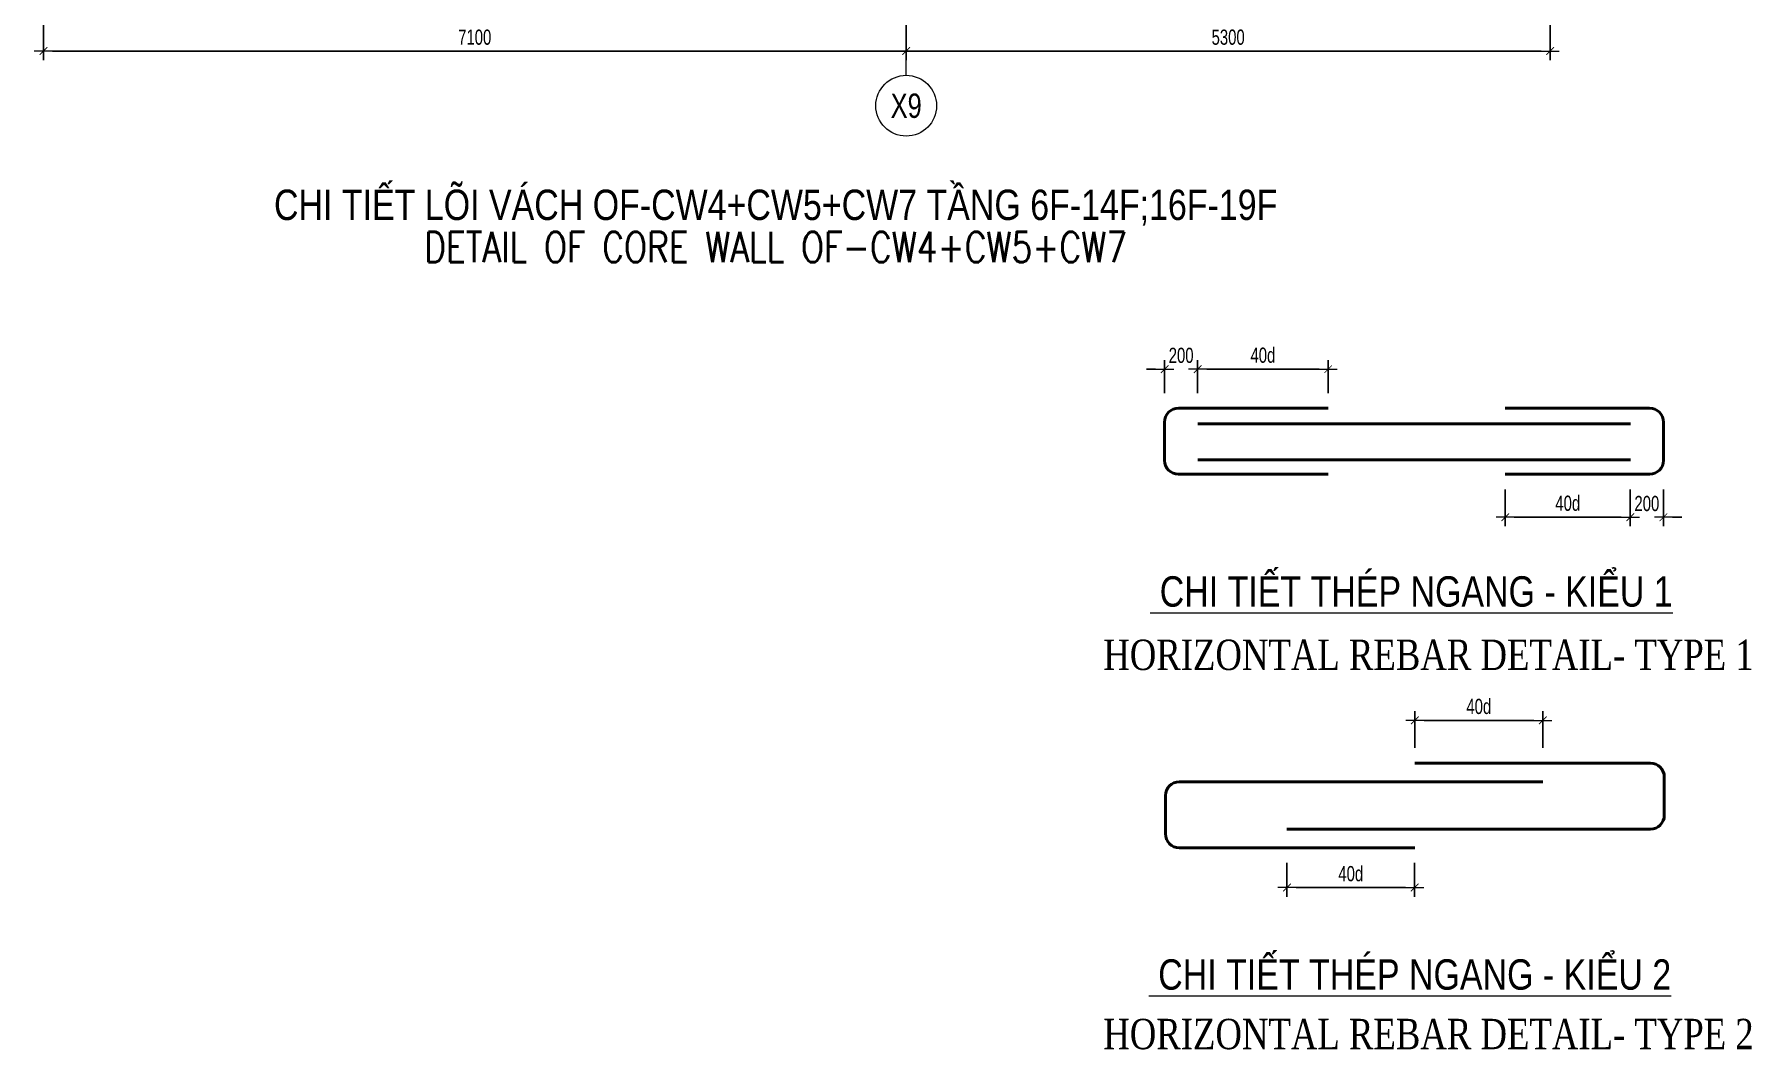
# Model space of a CAD drawing. Header units: millimetres. Extents: x 988833 to 1318015, y -9365 to 47591.
# Drawn here: x 1008808 to 1022943, y -9365 to -1011 of the extents above; entities that cross this region are included whole.
import ezdxf
from ezdxf.enums import TextEntityAlignment as Align

# ---------------------------------------------------------------- set-up
doc = ezdxf.new("R2010")
doc.units = ezdxf.units.MM
doc.header["$MEASUREMENT"] = 0
doc.linetypes.add('OF_Grid_1$0$CENTER2', pattern=[1.125, 0.75, -0.125, 0.125, -0.125])
doc.layers.get('Defpoints').update_dxf_attribs({"color": 151, "lineweight": 9})
for name, color, linetype, lineweight in [('NDC_S_ANNO', 7, 'Continuous', 20), ('NDC_S_DIM', 1, 'Continuous', 15), ('NDC_S_ENG TITLE', 3, 'Continuous', 20), ('NDC_S_TEXT SYMBOL', 7, 'Continuous', 20), ('NDC_S_VN TEXT', 7, 'Continuous', 20), ('NDC_S_VN TITLE', 6, 'Continuous', 35), ('OF_Grid_1$0$NDC_S_AXIS', 5, 'OF_Grid_1$0$CENTER2', 13), ('OF_Grid_1$0$NDC_S_SYMBOL', 1, 'Continuous', 15), ('OF_Grid_1$0$NDC_S_TEXT SYMBOL', 7, 'Continuous', 20)]:
    doc.layers.add(name, color=color, linetype=linetype, lineweight=lineweight)
doc.layers.add('Reinforcement', color=4, linetype='Continuous')
doc.styles.add('ARIAL', font='arial.ttf', dxfattribs={"width": 0.8})
doc.styles.add('NDC_ANNO', font='', dxfattribs={"width": 0.8})
doc.styles.add('NDC_DIM', font='', dxfattribs={"width": 0.75})
doc.styles.add('NDC_EN TXT', font='romans.shx', dxfattribs={"width": 0.8})
doc.styles.add('NDC_VIE TXT', font='arial.ttf', dxfattribs={"width": 0.8})
doc.styles.add('OF_Grid_1$0$NDC_ANNO', font='', dxfattribs={"width": 0.8})
doc.styles.add('VNTIMEH', font='vntimeh.shx', dxfattribs={"width": 0.8, "bigfont": 'vns.shx'})
doc.styles.get('NDC_ANNO').set_extended_font_data('Dotum')
doc.styles.get('NDC_DIM').set_extended_font_data('Dotum')
doc.styles.get('OF_Grid_1$0$NDC_ANNO').set_extended_font_data('Dotum')
doc.dimstyles.new('NDC_dim_50', dxfattribs={"dimscale": 50, "dimtxt": 2.5, "dimasz": 1.5, "dimexe": 1.5, "dimexo": 2.5, "dimgap": 1, "dimtad": 1, "dimdec": 0, "dimzin": 0, "dimdsep": 46, "dimtxsty": 'NDC_DIM', "dimblk": 'DIMMARK', "dimcen": 0.09, "dimdle": 1.2, "dimclrd": 1, "dimclre": 1, "dimclrt": 3, "dimadec": 0, "dimazin": 0, "dimtfac": 1, "dimtdec": 0, "dimtix": 1, "dimtofl": 0, "dimtmove": 0, "dimatfit": 3, "dimfxl": 6, "dimfxlon": 1, "dimtolj": 1, "dimtzin": 0, "dimarcsym": 0})

# ---------------------------------------------------------------- blocks, each defined once
blk = doc.blocks.new('DIMMARK')
at = {"layer": 'NDC_S_DIM', "color": 1}
blk.add_line((-1.5, 0), (1, 0), dxfattribs=at)
at = {"layer": 'NDC_S_DIM', "color": 2, "const_width": 0.1}
blk.add_lwpolyline([(-0.42, -0.42), (0.42, 0.42)], dxfattribs=at)
blk = doc.blocks.new('*D20')
at = {"layer": 'Defpoints', "color": 0, "transparency": 16777216}
for p in [(1019457, -3766), (1018383, -4088), (1019457, -4088)]:
    blk.add_point(p, dxfattribs=at)
at = {"layer": 'NDC_S_DIM', "color": 1, "lineweight": -2, "transparency": 16777216}
for p, q in [((1018383, -3963), (1018383, -3691)), ((1018458, -3766), (1019382, -3766)), ((1019457, -3963), (1019457, -3691))]:
    blk.add_line(p, q, dxfattribs=at)
at = {"layer": 'NDC_S_DIM', "color": 1, "lineweight": -2, "transparency": 16777216, "xscale": 75, "yscale": 75, "zscale": 75, "rotation": 180}
blk.add_blockref('DIMMARK', (1018383, -3766), dxfattribs=at)
at = {"layer": 'NDC_S_DIM', "color": 1, "lineweight": -2, "transparency": 16777216, "xscale": 75, "yscale": 75, "zscale": 75}
blk.add_blockref('DIMMARK', (1019457, -3766), dxfattribs=at)
at = {"layer": 'NDC_S_DIM', "color": 3, "transparency": 16777216, "insert": (1018920, -3652), "char_height": 125, "attachment_point": 5, "style": 'NDC_DIM'}
blk.add_mtext('\\A1;40d', dxfattribs=at)
blk = doc.blocks.new('*D21')
at = {"layer": 'Defpoints', "color": 0, "transparency": 16777216}
for p in [(1020914, -4630), (1021944, -4630), (1021944, -4984)]:
    blk.add_point(p, dxfattribs=at)
at = {"layer": 'NDC_S_DIM', "color": 1, "lineweight": -2, "transparency": 16777216}
for p, q in [((1020914, -4755), (1020914, -5059)), ((1021944, -4755), (1021944, -5059)), ((1020989, -4984), (1021869, -4984))]:
    blk.add_line(p, q, dxfattribs=at)
at = {"layer": 'NDC_S_DIM', "color": 1, "lineweight": -2, "transparency": 16777216, "xscale": 75, "yscale": 75, "zscale": 75, "rotation": 180}
blk.add_blockref('DIMMARK', (1020914, -4984), dxfattribs=at)
at = {"layer": 'NDC_S_DIM', "color": 1, "lineweight": -2, "transparency": 16777216, "xscale": 75, "yscale": 75, "zscale": 75}
blk.add_blockref('DIMMARK', (1021944, -4984), dxfattribs=at)
at = {"layer": 'NDC_S_DIM', "color": 3, "transparency": 16777216, "insert": (1021429, -4870), "char_height": 125, "attachment_point": 5, "style": 'NDC_DIM'}
blk.add_mtext('\\A1;40d', dxfattribs=at)
blk = doc.blocks.new('*D22')
at = {"layer": 'Defpoints', "color": 0, "transparency": 16777216}
for p in [(1021224, -6656), (1020171, -7008), (1021224, -7008)]:
    blk.add_point(p, dxfattribs=at)
at = {"layer": 'NDC_S_DIM', "color": 1, "lineweight": -2, "transparency": 16777216}
for p, q in [((1020171, -6883), (1020171, -6581)), ((1021224, -6883), (1021224, -6581)), ((1020246, -6656), (1021149, -6656))]:
    blk.add_line(p, q, dxfattribs=at)
at = {"layer": 'NDC_S_DIM', "color": 1, "lineweight": -2, "transparency": 16777216, "xscale": 75, "yscale": 75, "zscale": 75, "rotation": 180}
blk.add_blockref('DIMMARK', (1020171, -6656), dxfattribs=at)
at = {"layer": 'NDC_S_DIM', "color": 1, "lineweight": -2, "transparency": 16777216, "xscale": 75, "yscale": 75, "zscale": 75}
blk.add_blockref('DIMMARK', (1021224, -6656), dxfattribs=at)
at = {"layer": 'NDC_S_DIM', "color": 3, "transparency": 16777216, "insert": (1020697, -6542), "char_height": 125, "attachment_point": 5, "style": 'NDC_DIM'}
blk.add_mtext('\\A1;40d', dxfattribs=at)
blk = doc.blocks.new('*D23')
at = {"layer": 'Defpoints', "color": 0, "transparency": 16777216}
for p in [(1019118, -7704), (1020169, -7704), (1020169, -8032)]:
    blk.add_point(p, dxfattribs=at)
at = {"layer": 'NDC_S_DIM', "color": 1, "lineweight": -2, "transparency": 16777216}
for p, q in [((1019118, -7829), (1019118, -8107)), ((1020169, -7829), (1020169, -8107)), ((1019193, -8032), (1020094, -8032))]:
    blk.add_line(p, q, dxfattribs=at)
at = {"layer": 'NDC_S_DIM', "color": 1, "lineweight": -2, "transparency": 16777216, "xscale": 75, "yscale": 75, "zscale": 75, "rotation": 180}
blk.add_blockref('DIMMARK', (1019118, -8032), dxfattribs=at)
at = {"layer": 'NDC_S_DIM', "color": 1, "lineweight": -2, "transparency": 16777216, "xscale": 75, "yscale": 75, "zscale": 75}
blk.add_blockref('DIMMARK', (1020169, -8032), dxfattribs=at)
at = {"layer": 'NDC_S_DIM', "color": 3, "transparency": 16777216, "insert": (1019643, -7918), "char_height": 125, "attachment_point": 5, "style": 'NDC_DIM'}
blk.add_mtext('\\A1;40d', dxfattribs=at)
blk = doc.blocks.new('*D24')
at = {"layer": 'Defpoints', "color": 0, "transparency": 16777216}
for p in [(1018111, -3766), (1018111, -4089), (1018383, -4088)]:
    blk.add_point(p, dxfattribs=at)
at = {"layer": 'NDC_S_DIM', "color": 1, "lineweight": -2, "transparency": 16777216}
for p, q in [((1018036, -3766), (1017961, -3766)), ((1018111, -3964), (1018111, -3691)), ((1018383, -3963), (1018383, -3691)), ((1018458, -3766), (1018533, -3766))]:
    blk.add_line(p, q, dxfattribs=at)
at = {"layer": 'NDC_S_DIM', "color": 1, "lineweight": -2, "transparency": 16777216, "xscale": 75, "yscale": 75, "zscale": 75}
blk.add_blockref('DIMMARK', (1018111, -3766), dxfattribs=at)
at = {"layer": 'NDC_S_DIM', "color": 1, "lineweight": -2, "transparency": 16777216, "xscale": 75, "yscale": 75, "zscale": 75, "rotation": 180}
blk.add_blockref('DIMMARK', (1018383, -3766), dxfattribs=at)
at = {"layer": 'NDC_S_DIM', "color": 3, "transparency": 16777216, "insert": (1018247, -3653), "char_height": 125, "attachment_point": 5, "style": 'NDC_DIM'}
blk.add_mtext('\\A1;200', dxfattribs=at)
blk = doc.blocks.new('*D25')
at = {"layer": 'Defpoints', "color": 0, "transparency": 16777216}
for p in [(1021944, -4630), (1022217, -4630), (1021944, -4984)]:
    blk.add_point(p, dxfattribs=at)
at = {"layer": 'NDC_S_DIM', "color": 1, "lineweight": -2, "transparency": 16777216}
for p, q in [((1021944, -4755), (1021944, -5059)), ((1022217, -4755), (1022217, -5059)), ((1021869, -4984), (1021794, -4984)), ((1022292, -4984), (1022367, -4984))]:
    blk.add_line(p, q, dxfattribs=at)
at = {"layer": 'NDC_S_DIM', "color": 1, "lineweight": -2, "transparency": 16777216, "xscale": 75, "yscale": 75, "zscale": 75}
blk.add_blockref('DIMMARK', (1021944, -4984), dxfattribs=at)
at = {"layer": 'NDC_S_DIM', "color": 1, "lineweight": -2, "transparency": 16777216, "xscale": 75, "yscale": 75, "zscale": 75, "rotation": 180}
blk.add_blockref('DIMMARK', (1022217, -4984), dxfattribs=at)
at = {"layer": 'NDC_S_DIM', "color": 3, "transparency": 16777216, "insert": (1022080, -4872), "char_height": 125, "attachment_point": 5, "style": 'NDC_DIM'}
blk.add_mtext('\\A1;200', dxfattribs=at)
blk = doc.blocks.new('*D303')
at = {"layer": 'Defpoints', "color": 0, "transparency": 16777216}
for p in [(1008883, 486), (1015983, -335), (1008883, -1148)]:
    blk.add_point(p, dxfattribs=at)
at = {"layer": 'NDC_S_DIM', "color": 1, "lineweight": -2, "transparency": 16777216}
for p, q in [((1008883, -848), (1008883, -1223)), ((1015983, -848), (1015983, -1223)), ((1015908, -1148), (1008958, -1148))]:
    blk.add_line(p, q, dxfattribs=at)
at = {"layer": 'NDC_S_DIM', "color": 1, "lineweight": -2, "transparency": 16777216, "xscale": 75, "yscale": 75, "zscale": 75, "rotation": 180}
blk.add_blockref('DIMMARK', (1008883, -1148), dxfattribs=at)
at = {"layer": 'NDC_S_DIM', "color": 1, "lineweight": -2, "transparency": 16777216, "xscale": 75, "yscale": 75, "zscale": 75}
blk.add_blockref('DIMMARK', (1015983, -1148), dxfattribs=at)
at = {"layer": 'NDC_S_DIM', "color": 3, "transparency": 16777216, "insert": (1012433, -1035), "char_height": 125, "attachment_point": 5, "style": 'NDC_DIM'}
blk.add_mtext('\\A1;7100', dxfattribs=at)
blk = doc.blocks.new('*U56')
at = {"layer": 'OF_Grid_1$0$NDC_S_SYMBOL'}
blk.add_line((0, 5), (0, 9), dxfattribs=at)
blk.add_circle((0, 0), 5, dxfattribs=at)
at = {"layer": 'OF_Grid_1$0$NDC_S_TEXT SYMBOL', "color": 7, "style": 'OF_Grid_1$0$NDC_ANNO', "width": 0.8}
blk.add_attdef('GRID', text='', height=4, dxfattribs=at).set_placement((0, 0), align=Align.MIDDLE)
blk = doc.blocks.new('*D344')
at = {"layer": 'Defpoints', "color": 0, "ltscale": 200, "transparency": 16777216}
for p in [(1021284, 486), (1015984, -335), (1021284, -1148)]:
    blk.add_point(p, dxfattribs=at)
at = {"layer": 'NDC_S_DIM', "color": 1, "lineweight": -2, "ltscale": 200, "transparency": 16777216}
for p, q in [((1015984, -848), (1015984, -1223)), ((1021284, -848), (1021284, -1223)), ((1016059, -1148), (1021209, -1148))]:
    blk.add_line(p, q, dxfattribs=at)
at = {"layer": 'NDC_S_DIM', "color": 1, "lineweight": -2, "ltscale": 200, "transparency": 16777216, "xscale": 75, "yscale": 75, "zscale": 75, "rotation": 180}
blk.add_blockref('DIMMARK', (1015984, -1148), dxfattribs=at)
at = {"layer": 'NDC_S_DIM', "color": 1, "lineweight": -2, "ltscale": 200, "transparency": 16777216, "xscale": 75, "yscale": 75, "zscale": 75}
blk.add_blockref('DIMMARK', (1021284, -1148), dxfattribs=at)
at = {"layer": 'NDC_S_DIM', "color": 3, "ltscale": 200, "transparency": 16777216, "insert": (1018634, -1035), "char_height": 125, "attachment_point": 5, "style": 'NDC_DIM'}
blk.add_mtext('\\A1;5300', dxfattribs=at)
blk = doc.blocks.new('Drawing name_symbol')
at = {"layer": 'NDC_S_ENG TITLE', "style": 'NDC_EN TXT', "width": 0.8}
blk.add_attdef('SECTDET1', text='', height=5, dxfattribs=at).set_placement((0, 1.01), align=Align.CENTER)
at = {"layer": 'NDC_S_TEXT SYMBOL', "lineweight": 25, "style": 'NDC_ANNO', "width": 0.8}
blk.add_attdef('SSCALE', text='', height=2.5, dxfattribs=at).set_placement((0, -4), align=Align.CENTER)
at = {"layer": 'NDC_S_VN TITLE', "style": 'NDC_VIE TXT', "width": 0.8}
blk.add_attdef('SECTDET2', text='', height=5, dxfattribs=at).set_placement((0, 7.97), align=Align.CENTER)

msp = doc.modelspace()

# ---------------------------------------------------------------- linework, layer by layer
at = {"layer": 'OF_Grid_1$0$NDC_S_AXIS', "ltscale": 500}
msp.add_line((1015984.2, -1148.1), (1015984.2, 14548.1), dxfattribs=at)
at = {"layer": 'Reinforcement', "lineweight": 50}
for p, q in [((1018383.1, -4216.4), (1021944.2, -4216.4)), ((1018383.1, -4511.8), (1021944.2, -4511.8))]:
    msp.add_line(p, q, dxfattribs=at)
for points in [[(1019456.7, -4087.5), (1018224.3, -4087.5, 0.4142136), (1018110.6, -4201.3), (1018110.6, -4516.6, 0.4142136), (1018224.3, -4630.3), (1019456.7, -4630.3)], [(1020914.3, -4087.5), (1022102.9, -4087.5, -0.4142136), (1022216.7, -4201.3), (1022216.7, -4516.6, -0.4142136), (1022102.9, -4630.3), (1020914.3, -4630.3)], [(1019117.6, -7551), (1022109.9, -7551, 0.4142136), (1022223.7, -7437.2), (1022223.7, -7121.9, 0.4142136), (1022109.9, -7008.2)], [(1022223.7, -7121.9, 0.4142136), (1022109.9, -7008.2), (1020170.6, -7008.2)], [(1021223.7, -7161.5), (1018231.3, -7161.5, 0.4142136), (1018117.6, -7275.3), (1018117.6, -7590.6, 0.4142136), (1018231.3, -7704.3), (1020169.2, -7704.3)]]:
    msp.add_lwpolyline(points, format="xyb", dxfattribs=at)

# ---------------------------------------------------------------- block references
at = {"layer": 'NDC_S_ANNO'}
ref = msp.add_blockref('Drawing name_symbol', (1014909.7, -2937.1), dxfattribs=dict(at, xscale=50, yscale=50, zscale=50))
ref.add_attrib('SECTDET1', 'DETAIL OF CORE WALL OF-CW4+CW5+CW7', dxfattribs={"layer": 'NDC_S_ENG TITLE', "height": 250, "style": 'NDC_EN TXT', "width": 0.8}).set_placement((1014909.7, -2886.5), align=Align.CENTER)
ref.add_attrib('SECTDET2', 'CHI TIẾT LÕI VÁCH OF-CW4+CW5+CW7 TẦNG 6F-14F;16F-19F', dxfattribs={"layer": 'NDC_S_VN TITLE', "height": 250, "style": 'NDC_VIE TXT', "width": 0.8}).set_placement((1014909.7, -2538.6), align=Align.CENTER)
at = {"layer": 'OF_Grid_1$0$NDC_S_AXIS', "xscale": 50, "yscale": 50, "zscale": 50}
msp.add_blockref('*U56', (1015984.2, -1598.1), dxfattribs=at).add_auto_attribs({'GRID': 'X9'})

# ---------------------------------------------------------------- texts
at = {"layer": 'NDC_S_ENG TITLE', "style": 'VNTIMEH', "width": 0.8}
for s, p in [('horizontal rebar detail- type 1', (1017606.3, -6241.4)), ('horizontal rebar detail- type 2', (1017606.3, -9361.8))]:
    msp.add_text(s, height=250, dxfattribs=at).set_placement(p)
at = {"layer": 'NDC_S_VN TEXT', "style": 'ARIAL', "width": 0.8}
for s, p in [('%%u CHI TIẾT THÉP NGANG - KIỂU 1', (1017993, -5720.3)), ('%%u CHI TIẾT THÉP NGANG - KIỂU 2', (1017980.7, -8872.2))]:
    msp.add_text(s, height=250, dxfattribs=at).set_placement(p)

# ---------------------------------------------------------------- dimensions: what is measured, and where the dimension line sits
at = {"layer": 'NDC_S_DIM'}
dim = msp.add_linear_dim(base=(1008883.4, -1148.1), p1=(1015983.2, -335.2), p2=(1008883.4, 486.3), angle=180, dimstyle='NDC_dim_50', override={"dimtmove": 1}, dxfattribs=at)
dim.commit()
dim.dimension.update_dxf_attribs({"geometry": '*D303', "text_midpoint": (1012433.3, -1035.5)})
at = {"layer": 'NDC_S_DIM', "ltscale": 200}
dim = msp.add_linear_dim(base=(1021284.2, -1148.1), p1=(1015984.2, -335.2), p2=(1021284.2, 486.3), angle=180, dimstyle='NDC_dim_50', override={"dimtmove": 1}, dxfattribs=at)
dim.commit()
dim.dimension.update_dxf_attribs({"geometry": '*D344', "text_midpoint": (1018634.2, -1035.5)})
at = {"layer": 'NDC_S_DIM'}
for base, p1, p2, text, picture, middle in [((1018110.6, -3765.8), (1018383.1, -4087.5), (1018110.6, -4088.9), '200', '*D24', (1018246.8, -3653.2)), ((1019456.7, -3765.8), (1018383.1, -4087.5), (1019456.7, -4087.5), '40d', '*D20', (1018919.9, -3651.9)), ((1021944.2, -4984.1), (1020914.3, -4630.3), (1021944.2, -4630.3), '40d', '*D21', (1021429.2, -4870.3)), ((1021944.2, -4984.1), (1022216.7, -4630.3), (1021944.2, -4630.3), '200', '*D25', (1022080.4, -4871.5)), ((1021223.7, -6656.3), (1020170.6, -7008.2), (1021223.7, -7008.2), '40d', '*D22', (1020697.1, -6542.4)), ((1020169.2, -8031.9), (1019117.6, -7704.3), (1020169.2, -7704.3), '40d', '*D23', (1019643.4, -7918))]:
    dim = msp.add_linear_dim(base=base, p1=p1, p2=p2, text=text, dimstyle='NDC_dim_50', override={"dimtmove": 1}, dxfattribs=at)
    dim.commit()
    dim.dimension.update_dxf_attribs({"geometry": picture, "text_midpoint": middle})

doc.saveas('drawing.dxf')
